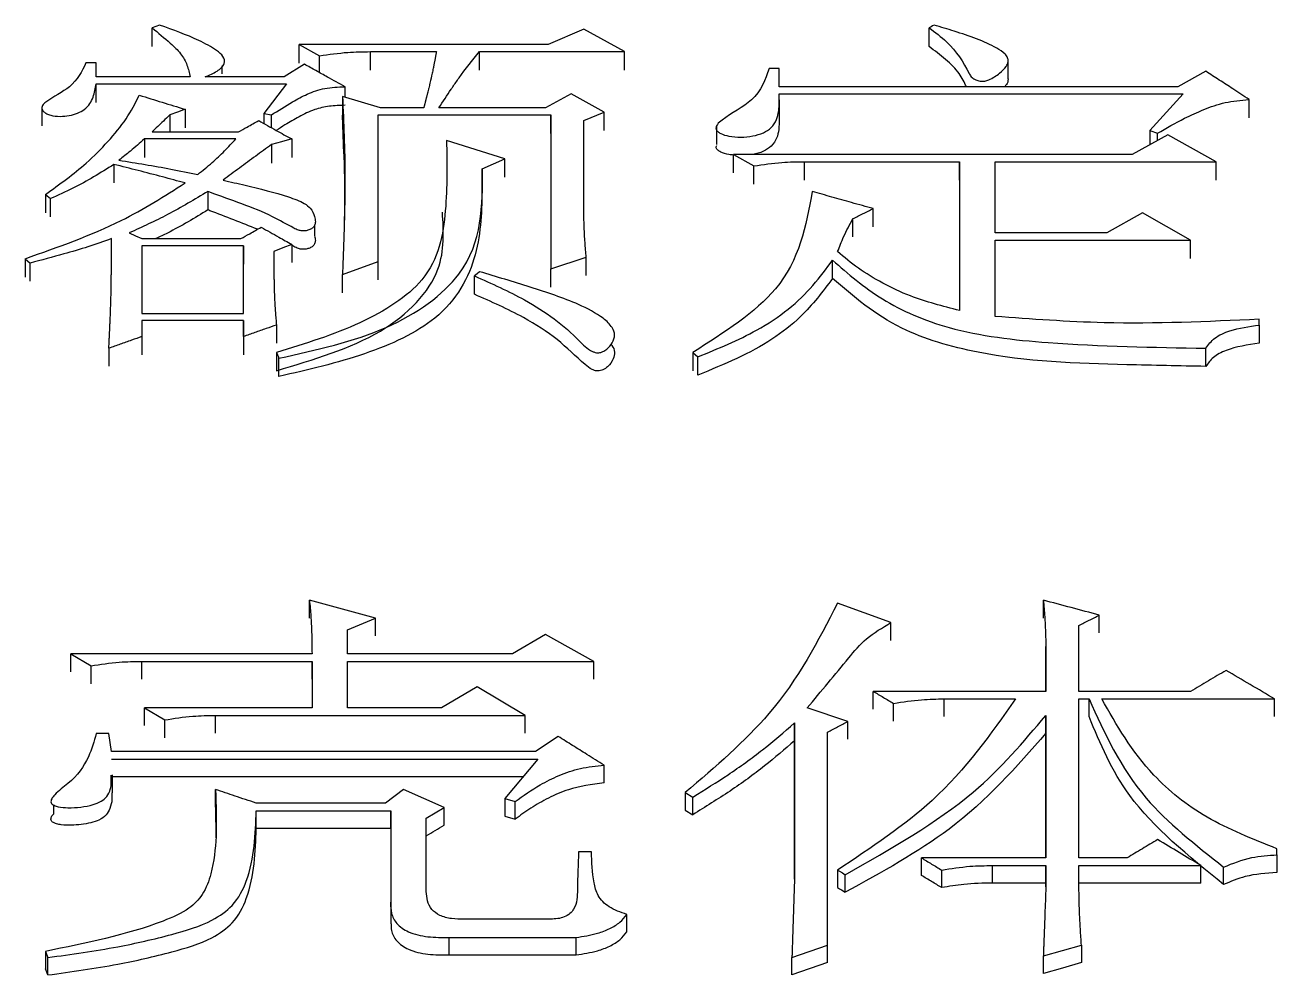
# Model space of a CAD drawing. Header units: millimetres. Extents: x 1953 to 4389, y 564 to 2287.
# Drawn here: x 2467.08 to 2472.41, y 2089.11 to 2093.16 of the extents above; entities that cross this region are included whole.
import ezdxf

# ---------------------------------------------------------------- set-up
doc = ezdxf.new("R2010")
doc.units = ezdxf.units.MM

msp = doc.modelspace()

# ---------------------------------------------------------------- linework, layer by layer
at = {"color": 7, "linetype": 'Continuous', "lineweight": 25}
for p, q in [((2467.6521, 2093.1572), (2467.6197, 2093.1453)), ((2467.6197, 2093.0664), (2467.6197, 2093.1453)), ((2469.4586, 2093.1393), (2469.3072, 2093.0737)), ((2469.6317, 2093.0439), (2469.4586, 2093.1393)), ((2468.2471, 2093.0737), (2468.3336, 2093.026)), ((2469.3072, 2093.0737), (2468.2471, 2093.0737)), ((2468.2471, 2092.9949), (2468.2471, 2093.0737)), ((2468.5499, 2093.0439), (2468.8312, 2093.0439)), ((2468.5499, 2092.9651), (2468.5499, 2093.0439)), ((2469.0151, 2093.0439), (2469.6317, 2093.0439)), ((2469.6317, 2092.9651), (2469.6317, 2093.0439)), ((2467.3817, 2092.9961), (2467.3384, 2092.9961)), ((2467.3817, 2092.9363), (2467.3817, 2092.9961)), ((2467.9181, 2093.0265), (2467.9181, 2093.0284)), ((2467.9181, 2092.9492), (2467.9181, 2092.9841)), ((2468.2687, 2092.9901), (2468.1822, 2092.9363)), ((2468.3336, 2092.9542), (2468.3336, 2093.026)), ((2471.2669, 2092.9283), (2471.2669, 2093.0075)), ((2467.7819, 2092.9363), (2467.3817, 2092.9363)), ((2468.1822, 2092.9363), (2467.8468, 2092.9363)), ((2470.2915, 2092.9721), (2470.2483, 2092.9721)), ((2470.2915, 2092.8943), (2470.2915, 2092.9721)), ((2472.1088, 2092.9602), (2471.9899, 2092.8943)), ((2467.3817, 2092.8277), (2467.3817, 2092.9063)), ((2468.193, 2092.9063), (2468.0956, 2092.7802)), ((2468.4418, 2092.8491), (2468.4418, 2092.8943)), ((2471.9899, 2092.8943), (2470.2915, 2092.8943)), ((2468.431, 2092.8523), (2468.431, 2092.7733)), ((2468.5932, 2092.8043), (2468.431, 2092.8523)), ((2469.4045, 2092.8643), (2469.2963, 2092.8043)), ((2469.5451, 2092.7862), (2469.4045, 2092.8643)), ((2470.2915, 2092.8643), (2472.0115, 2092.8643)), ((2470.2927, 2092.7592), (2470.2927, 2092.8382)), ((2472.0115, 2092.8643), (2471.8709, 2092.7079)), ((2472.2928, 2092.7617), (2472.2928, 2092.8402)), ((2467.1507, 2092.8064), (2467.1507, 2092.7275)), ((2467.6954, 2092.7742), (2467.6954, 2092.702)), ((2467.7603, 2092.7983), (2467.7603, 2092.7198)), ((2468.0956, 2092.7802), (2468.0956, 2092.7381)), ((2468.0956, 2092.7802), (2468.1281, 2092.7742)), ((2468.4363, 2092.6084), (2468.431, 2092.7733)), ((2468.5824, 2092.7742), (2469.318, 2092.7742)), ((2468.5824, 2092.1494), (2468.5824, 2092.7742)), ((2468.7771, 2092.8043), (2468.5932, 2092.8043)), ((2469.2963, 2092.8043), (2468.842, 2092.8043)), ((2469.318, 2092.7742), (2469.318, 2092.1188)), ((2469.318, 2092.6958), (2469.318, 2092.7742)), ((2469.4586, 2092.7501), (2469.5451, 2092.7862)), ((2469.5451, 2092.7078), (2469.5451, 2092.7862)), ((2469.4586, 2092.3811), (2469.4586, 2092.7501)), ((2470.0238, 2092.7268), (2470.0238, 2092.6479)), ((2467.9766, 2092.6718), (2467.5872, 2092.6718)), ((2467.5872, 2092.6718), (2467.5872, 2092.5935)), ((2467.6197, 2092.702), (2467.9875, 2092.702)), ((2468.2146, 2092.6718), (2468.2146, 2092.5935)), ((2469.1233, 2092.5872), (2468.8745, 2092.6658)), ((2471.9466, 2092.6898), (2471.7951, 2092.6053)), ((2471.8709, 2092.7079), (2471.9033, 2092.6959)), ((2471.8709, 2092.7079), (2471.8709, 2092.6476)), ((2471.9033, 2092.6657), (2471.9033, 2092.6959)), ((2472.1521, 2092.5751), (2471.9466, 2092.6898)), ((2468.1281, 2092.6477), (2468.1281, 2092.5694)), ((2467.4574, 2092.5631), (2467.4574, 2092.4849)), ((2469.0259, 2092.5449), (2469.1233, 2092.5872)), ((2469.1233, 2092.509), (2469.1233, 2092.5872)), ((2470.0968, 2092.6054), (2470.1834, 2092.557)), ((2471.7951, 2092.6053), (2470.0968, 2092.6054)), ((2470.0968, 2092.5271), (2470.0968, 2092.6054)), ((2470.1834, 2092.4788), (2470.1834, 2092.557)), ((2470.3997, 2092.5751), (2471.0596, 2092.5751)), ((2470.3997, 2092.4965), (2470.3997, 2092.5751)), ((2471.0596, 2092.5751), (2471.0596, 2091.9409)), ((2471.0596, 2092.4969), (2471.0596, 2092.5751)), ((2471.211, 2092.5751), (2472.1521, 2092.5751)), ((2471.211, 2092.2715), (2471.211, 2092.5751)), ((2472.1521, 2092.4969), (2472.1521, 2092.5751)), ((2469.0259, 2092.5449), (2469.0259, 2092.4667)), ((2467.1653, 2092.4358), (2467.187, 2092.4176)), ((2467.187, 2092.3396), (2467.187, 2092.4176)), ((2470.6918, 2092.2971), (2470.6918, 2092.375)), ((2471.8384, 2092.3568), (2471.687, 2092.2715)), ((2472.0439, 2092.241), (2471.8384, 2092.3568)), ((2468.3129, 2092.2586), (2468.3129, 2092.3065)), ((2470.6052, 2092.2545), (2470.6052, 2092.3324)), ((2467.5764, 2092.2472), (2467.9983, 2092.2472)), ((2471.687, 2092.2715), (2471.211, 2092.2715)), ((2471.211, 2092.241), (2472.0439, 2092.241)), ((2471.211, 2091.9163), (2471.211, 2092.241)), ((2472.0439, 2092.1632), (2472.0439, 2092.241)), ((2467.5764, 2092.2167), (2467.5764, 2091.9286)), ((2468.0091, 2092.2167), (2467.5764, 2092.2167)), ((2468.0091, 2091.9286), (2468.0091, 2092.2167)), ((2468.0091, 2092.2167), (2468.0091, 2092.1389)), ((2468.2146, 2092.2228), (2468.2146, 2092.145)), ((2467.0788, 2092.1617), (2467.1004, 2092.1433)), ((2467.0788, 2092.1617), (2467.0788, 2092.0836)), ((2467.1004, 2092.0656), (2467.1004, 2092.1433)), ((2467.4466, 2092.1559), (2467.4466, 2092.169)), ((2468.0091, 2091.9286), (2468.0091, 2092.1385)), ((2468.431, 2092.0943), (2468.5824, 2092.1494)), ((2468.5824, 2092.0717), (2468.5824, 2092.1494)), ((2469.318, 2092.1188), (2469.4694, 2092.1678)), ((2469.4694, 2092.09), (2469.4694, 2092.1678)), ((2470.5188, 2092.0775), (2470.5188, 2092.1556)), ((2468.431, 2092.0167), (2468.431, 2092.0943)), ((2468.9934, 2092.0102), (2468.9934, 2092.0882)), ((2469.318, 2092.0412), (2469.318, 2092.1188)), ((2467.5764, 2091.9286), (2468.0091, 2091.9286)), ((2468.0091, 2091.8979), (2467.5764, 2091.8979)), ((2467.5764, 2091.8979), (2467.5764, 2091.8301)), ((2468.0091, 2091.8301), (2468.0091, 2091.8979)), ((2468.0091, 2091.8979), (2468.0091, 2091.8204)), ((2468.1497, 2091.8794), (2468.1497, 2091.802)), ((2469.5754, 2091.8727), (2469.5754, 2091.8749)), ((2472.336, 2091.8793), (2472.336, 2091.904)), ((2472.336, 2091.8793), (2472.336, 2091.8016)), ((2467.5764, 2091.8301), (2467.5764, 2091.7528)), ((2468.0091, 2091.8301), (2468.0091, 2091.7527)), ((2467.4358, 2091.7807), (2467.4358, 2091.7034)), ((2469.5754, 2091.797), (2469.5754, 2091.7982)), ((2469.9237, 2091.7622), (2469.9237, 2091.6846)), ((2469.9237, 2091.7622), (2469.9454, 2091.7436)), ((2472.1089, 2091.7034), (2472.1089, 2091.7807)), ((2468.1605, 2091.6602), (2468.1605, 2091.7375)), ((2469.9454, 2091.6664), (2469.9454, 2091.7436)), ((2468.5716, 2090.631), (2468.2904, 2090.7071)), ((2468.2904, 2090.631), (2468.2904, 2090.7071)), ((2470.7675, 2090.6119), (2470.5404, 2090.6944)), ((2471.4166, 2090.631), (2471.4166, 2090.7071)), ((2471.6545, 2090.5676), (2471.6545, 2090.6436)), ((2468.4526, 2090.5802), (2468.5716, 2090.631)), ((2468.5716, 2090.555), (2468.5716, 2090.631)), ((2470.7675, 2090.5359), (2470.7675, 2090.6119)), ((2471.568, 2090.3187), (2471.568, 2090.5992)), ((2468.4526, 2090.4783), (2468.4526, 2090.5802)), ((2469.2964, 2090.5611), (2469.1557, 2090.4783)), ((2469.5019, 2090.4464), (2469.2964, 2090.5611)), ((2467.2735, 2090.4783), (2467.3601, 2090.4273)), ((2468.3012, 2090.4783), (2467.2735, 2090.4783)), ((2469.1557, 2090.4783), (2468.4526, 2090.4783)), ((2471.4274, 2090.5101), (2471.4274, 2090.3187)), ((2471.4274, 2090.4343), (2471.4274, 2090.5101)), ((2467.3601, 2090.3515), (2467.3601, 2090.4273)), ((2467.5764, 2090.4464), (2468.3012, 2090.4464)), ((2467.5764, 2090.3706), (2467.5764, 2090.4464)), ((2468.3012, 2090.4464), (2468.3012, 2090.2483)), ((2468.3012, 2090.3706), (2468.3012, 2090.4464)), ((2468.4526, 2090.4464), (2469.5019, 2090.4464)), ((2468.4526, 2090.2483), (2468.4526, 2090.4464)), ((2469.5019, 2090.3706), (2469.5019, 2090.4464)), ((2471.4274, 2090.3187), (2471.4274, 2090.4342)), ((2469.0043, 2090.3379), (2468.8529, 2090.2483)), ((2469.2098, 2090.2162), (2469.0043, 2090.3379)), ((2471.4274, 2090.3187), (2470.6918, 2090.3187)), ((2472.044, 2090.3187), (2471.568, 2090.3187)), ((2470.7783, 2090.1919), (2470.7783, 2090.2675)), ((2470.9947, 2090.2867), (2471.2975, 2090.2867)), ((2470.9947, 2090.211), (2470.9947, 2090.2867)), ((2471.568, 2090.2867), (2471.6113, 2090.2867)), ((2471.568, 2089.6094), (2471.568, 2090.2867)), ((2471.6113, 2090.211), (2471.6113, 2090.2867)), ((2471.6654, 2090.2867), (2472.4009, 2090.2867)), ((2472.4009, 2090.211), (2472.4009, 2090.2867)), ((2467.5872, 2090.2483), (2467.6738, 2090.197)), ((2468.3012, 2090.2483), (2467.5872, 2090.2483)), ((2467.8901, 2090.1407), (2467.8901, 2090.2162)), ((2467.8901, 2090.2162), (2469.2098, 2090.2162)), ((2468.8529, 2090.2483), (2468.4526, 2090.2483)), ((2469.2098, 2090.1407), (2469.2098, 2090.2162)), ((2470.5836, 2090.1905), (2470.4106, 2090.2482)), ((2471.4274, 2090.1407), (2471.4274, 2090.2163)), ((2471.4274, 2090.2162), (2471.4274, 2089.6094)), ((2467.6738, 2090.1215), (2467.6738, 2090.197)), ((2470.3565, 2090.1841), (2470.3565, 2089.5183)), ((2470.3565, 2090.1086), (2470.3565, 2090.1841)), ((2470.5836, 2090.115), (2470.5836, 2090.1905)), ((2467.4358, 2090.1392), (2467.3817, 2090.1392)), ((2467.4466, 2090.0621), (2467.4358, 2090.1392)), ((2469.3505, 2090.1264), (2469.2531, 2090.0621)), ((2470.3565, 2089.5182), (2470.3565, 2090.1086)), ((2470.4971, 2089.2374), (2470.4971, 2090.1456)), ((2471.4274, 2089.6094), (2471.4274, 2090.1406)), ((2469.2531, 2090.0621), (2467.4466, 2090.0621)), ((2467.4466, 2090.0299), (2469.2639, 2090.0299)), ((2469.2639, 2090.0299), (2469.1233, 2089.8622)), ((2469.5452, 2089.9288), (2469.5452, 2090.0041)), ((2469.2008, 2089.9546), (2467.4466, 2089.9546)), ((2467.4512, 2089.8869), (2467.4512, 2089.9626)), ((2467.8901, 2089.8258), (2467.8901, 2089.9009)), ((2468.6906, 2089.9009), (2468.6149, 2089.8428)), ((2468.8637, 2089.8234), (2468.6906, 2089.9009)), ((2469.8913, 2089.888), (2469.9238, 2089.8686)), ((2469.8913, 2089.888), (2469.8913, 2089.8129)), ((2467.1998, 2089.8725), (2467.1998, 2089.8709)), ((2467.1998, 2089.835), (2467.1998, 2089.7969)), ((2468.6149, 2089.8428), (2468.0632, 2089.8428)), ((2469.1233, 2089.8622), (2469.1666, 2089.8492)), ((2469.1233, 2089.8622), (2469.1233, 2089.787)), ((2469.1666, 2089.7741), (2469.1666, 2089.8492)), ((2469.9238, 2089.7935), (2469.9238, 2089.8686)), ((2467.8901, 2089.8258), (2467.8916, 2089.6944)), ((2468.0632, 2089.7354), (2468.0632, 2089.8104)), ((2468.0632, 2089.8104), (2468.6365, 2089.8104)), ((2468.6365, 2089.8104), (2468.6365, 2089.4205)), ((2468.6365, 2089.7354), (2468.6365, 2089.8104)), ((2468.788, 2089.7781), (2468.8637, 2089.8234)), ((2468.8637, 2089.7483), (2468.8637, 2089.8234)), ((2469.1233, 2089.787), (2469.1666, 2089.7741)), ((2469.8913, 2089.8129), (2469.9238, 2089.7935)), ((2468.0632, 2089.7354), (2468.6365, 2089.7354)), ((2468.0638, 2089.7055), (2468.0638, 2089.781)), ((2468.6365, 2089.7354), (2468.6365, 2089.346)), ((2468.788, 2089.4662), (2468.788, 2089.7781)), ((2469.4911, 2089.6354), (2469.437, 2089.6354)), ((2472.4118, 2089.6224), (2472.4118, 2089.6483)), ((2472.4118, 2089.6224), (2472.4118, 2089.5476)), ((2471.4274, 2089.6094), (2470.8973, 2089.6094)), ((2470.8973, 2089.5346), (2470.8973, 2089.6094)), ((2471.2002, 2089.5769), (2471.4274, 2089.5769)), ((2471.2002, 2089.5021), (2471.2002, 2089.5769)), ((2471.4274, 2089.5769), (2471.4274, 2089.4857)), ((2471.4274, 2089.5021), (2471.4274, 2089.5769)), ((2471.7735, 2089.6094), (2471.568, 2089.6094)), ((2471.568, 2089.5769), (2472.0872, 2089.5769)), ((2471.568, 2089.5053), (2471.568, 2089.5769)), ((2472.0872, 2089.5021), (2472.0872, 2089.5769)), ((2472.1846, 2089.4956), (2472.1846, 2089.5703)), ((2470.5403, 2089.5574), (2470.5403, 2089.4827)), ((2470.5727, 2089.4632), (2470.5727, 2089.5379)), ((2470.9839, 2089.4826), (2470.9839, 2089.5573)), ((2471.4274, 2089.5021), (2471.2002, 2089.5021)), ((2471.4274, 2089.4857), (2471.4274, 2089.5021)), ((2472.0872, 2089.5021), (2471.568, 2089.5021)), ((2468.6365, 2089.4006), (2468.6365, 2089.4205)), ((2468.6365, 2089.4036), (2468.6365, 2089.3289)), ((2469.6425, 2089.2938), (2469.6425, 2089.3683)), ((2469.318, 2089.3487), (2468.9502, 2089.3487)), ((2468.8853, 2089.2702), (2469.4262, 2089.2702)), ((2468.8853, 2089.1958), (2468.8853, 2089.2702)), ((2469.4262, 2089.1958), (2469.4262, 2089.2702)), ((2467.1654, 2089.2112), (2467.1762, 2089.185)), ((2468.8853, 2089.1958), (2469.4262, 2089.1958)), ((2470.3457, 2089.1849), (2470.4971, 2089.2374)), ((2470.4971, 2089.1631), (2470.4971, 2089.2374)), ((2471.5788, 2089.2374), (2471.5788, 2089.1631)), ((2467.1762, 2089.1107), (2467.1762, 2089.185)), ((2470.3457, 2089.1107), (2470.3457, 2089.1849)), ((2470.4971, 2089.1631), (2470.3457, 2089.1107)), ((2471.4166, 2089.1172), (2471.4166, 2089.1915)), ((2467.1762, 2089.1107), (2467.1654, 2089.1369))]:
    msp.add_line(p, q, dxfattribs=at)
at = {"color": 7, "linetype": 'Continuous', "lineweight": 25, "flags": 128}
for points in [[(2470.9514, 2093.1571), (2470.9449, 2093.1536), (2470.9384, 2093.15), (2470.9298, 2093.1453)], [(2470.9298, 2093.0659), (2470.9298, 2093.0937), (2470.9298, 2093.1195), (2470.9298, 2093.1453)], [(2469.0151, 2092.9651), (2469.0151, 2092.9922), (2469.0151, 2093.0181), (2469.0151, 2093.0439)], [(2467.3817, 2092.9063), (2467.7873, 2092.9063), (2468.193, 2092.9063)], [(2467.7603, 2092.7983), (2467.7278, 2092.7862), (2467.6954, 2092.7742)], [(2468.2146, 2092.6718), (2468.1713, 2092.6597), (2468.1281, 2092.6477)], [(2467.8577, 2092.448), (2467.8577, 2092.4251), (2467.8577, 2092.4021), (2467.8577, 2092.3695)], [(2467.1653, 2092.4358), (2467.1653, 2092.4072), (2467.1653, 2092.3823), (2467.1653, 2092.3578)], [(2467.5223, 2092.2716), (2467.5494, 2092.2594), (2467.5764, 2092.2472)], [(2468.2146, 2092.2228), (2468.1768, 2092.2075), (2468.1389, 2092.1922)], [(2469.0151, 2092.1065), (2469.0042, 2092.0974), (2468.9934, 2092.0882)], [(2468.1497, 2091.7622), (2468.1497, 2091.7307), (2468.1497, 2091.7076), (2468.1497, 2091.6849)], [(2467.2735, 2090.4025), (2467.2735, 2090.4214), (2467.2735, 2090.4404), (2467.2735, 2090.4783)], [(2470.6918, 2090.243), (2470.6918, 2090.2619), (2470.6918, 2090.2808), (2470.6918, 2090.3187)], [(2467.5872, 2090.1727), (2467.5872, 2090.1916), (2467.5872, 2090.2105), (2467.5872, 2090.2483)], [(2470.5403, 2089.5574), (2470.5485, 2089.5524), (2470.5606, 2089.5452), (2470.5727, 2089.5379)], [(2470.5403, 2089.4827), (2470.5485, 2089.4777), (2470.5567, 2089.4728), (2470.5727, 2089.4632)], [(2467.1654, 2089.2112), (2467.1654, 2089.1806), (2467.1654, 2089.1588), (2467.1654, 2089.1369)], [(2471.4166, 2089.1915), (2471.4977, 2089.2144), (2471.5788, 2089.2374)], [(2471.5788, 2089.1631), (2471.4977, 2089.1402), (2471.4166, 2089.1172)]]:
    msp.add_lwpolyline(points, dxfattribs=at)
at = {"color": 7, "linetype": 'Continuous', "lineweight": 25}
for points, knots in [([(2467.6197, 2093.1453), (2467.6462, 2093.1237), (2467.6896, 2093.0883), (2467.7442, 2093.0363), (2467.7711, 2092.987), (2467.7783, 2092.9531), (2467.7819, 2092.9363)], [0, 0, 0, 0, 0.34464, 0.565757, 0.783533, 1, 1, 1, 1]), ([(2467.8468, 2092.9363), (2467.8642, 2092.9438), (2467.8982, 2092.9586), (2467.9327, 2092.9899), (2467.9256, 2093.0244), (2467.8852, 2093.0579), (2467.7964, 2093.1053), (2467.7094, 2093.1366), (2467.6521, 2093.1572)], [0, 0, 0, 0, 0.121652, 0.238643, 0.329835, 0.425879, 0.621221, 1, 1, 1, 1]), ([(2470.9298, 2093.1453), (2470.9557, 2093.1261), (2471.0328, 2093.0689), (2471.0795, 2092.9938), (2471.1077, 2092.9363), (2471.1232, 2092.9254), (2471.1394, 2092.9192), (2471.1539, 2092.9171), (2471.1693, 2092.9185), (2471.1978, 2092.9286), (2471.2291, 2092.9498), (2471.2584, 2092.9761), (2471.2681, 2092.9997), (2471.266, 2093.0183), (2471.2503, 2093.0389), (2471.181, 2093.0833), (2471.073, 2093.1204), (2470.98, 2093.1485), (2470.9514, 2093.1571)], [0, 0, 0, 0, 0.115812, 0.344661, 0.368828, 0.393191, 0.409898, 0.422378, 0.434924, 0.453159, 0.514674, 0.56658, 0.599651, 0.625811, 0.651928, 0.703899, 0.908913, 1, 1, 1, 1]), ([(2468.3336, 2093.026), (2468.3734, 2093.0319), (2468.4445, 2093.0425), (2468.5177, 2093.0435), (2468.5499, 2093.0439)], [0, 0, 0, 0, 0.558835, 1, 1, 1, 1]), ([(2468.8312, 2093.0439), (2468.8309, 2093.0421), (2468.8302, 2093.0386), (2468.8294, 2093.0342), (2468.8286, 2093.0299), (2468.8279, 2093.0264), (2468.8273, 2093.0228), (2468.8266, 2093.0193), (2468.8259, 2093.0158), (2468.8251, 2093.0114), (2468.8244, 2093.0079), (2468.8236, 2093.0036), (2468.8228, 2092.9992), (2468.8217, 2092.9939), (2468.8207, 2092.9886), (2468.8197, 2092.9834), (2468.8186, 2092.9781), (2468.8165, 2092.9676), (2468.8117, 2092.9448), (2468.8066, 2092.922), (2468.8024, 2092.9045), (2468.8007, 2092.8975), (2468.799, 2092.8904), (2468.7969, 2092.8817), (2468.7951, 2092.8747), (2468.7934, 2092.8677), (2468.792, 2092.8624), (2468.7909, 2092.858), (2468.7898, 2092.8536), (2468.7889, 2092.8501), (2468.788, 2092.8466), (2468.7871, 2092.8431), (2468.7862, 2092.8396), (2468.7851, 2092.8352), (2468.7842, 2092.8317), (2468.7831, 2092.8273), (2468.7822, 2092.8238), (2468.7813, 2092.8203), (2468.7804, 2092.8168), (2468.7795, 2092.8133), (2468.7783, 2092.8088), (2468.7776, 2092.8061), (2468.7771, 2092.8043)], [0, 0, 0, 0, 0.021952, 0.043903, 0.054879, 0.07683, 0.087806, 0.098782, 0.120733, 0.131709, 0.15366, 0.164636, 0.186587, 0.208539, 0.23049, 0.252442, 0.274393, 0.296345, 0.384151, 0.559767, 0.581718, 0.603669, 0.647572, 0.669524, 0.713427, 0.735378, 0.75733, 0.779281, 0.790257, 0.812208, 0.823184, 0.83416, 0.856111, 0.867087, 0.889038, 0.900014, 0.921965, 0.932941, 0.943917, 0.965868, 0.976844, 1, 1, 1, 1]), ([(2468.842, 2092.8043), (2468.8593, 2092.8307), (2468.8786, 2092.8605), (2468.9074, 2092.9032), (2468.9444, 2092.9577), (2468.9849, 2093.0071), (2469.0151, 2093.0439)], [0, 0, 0, 0, 0.325176, 0.365823, 0.528414, 1, 1, 1, 1]), ([(2471.0889, 2092.8943), (2471.08, 2092.9134), (2471.0608, 2092.9549), (2471.0011, 2093.0112), (2470.9537, 2093.0475), (2470.9298, 2093.0659)], [0, 0, 0, 0, 0.29834, 0.645894, 1, 1, 1, 1]), ([(2467.3384, 2092.9961), (2467.3207, 2092.9598), (2467.2885, 2092.894), (2467.1921, 2092.849), (2467.1506, 2092.8155), (2467.1498, 2092.7996), (2467.1581, 2092.7875), (2467.1707, 2092.7785), (2467.1939, 2092.7705), (2467.2276, 2092.7669), (2467.2676, 2092.7705), (2467.3034, 2092.781), (2467.3467, 2092.8047), (2467.372, 2092.8501), (2467.3785, 2092.8876), (2467.3817, 2092.9063)], [0, 0, 0, 0, 0.230957, 0.41792, 0.453924, 0.487897, 0.511171, 0.535166, 0.56028, 0.61217, 0.662892, 0.713404, 0.762519, 0.88154, 1, 1, 1, 1]), ([(2468.4418, 2092.8943), (2468.4168, 2092.9081), (2468.3755, 2092.931), (2468.3178, 2092.963), (2468.2851, 2092.9811), (2468.2687, 2092.9901)], [0, 0, 0, 0, 0.432628, 0.716314, 1, 1, 1, 1]), ([(2470.2483, 2092.9721), (2470.2318, 2092.9243), (2470.2021, 2092.8378), (2470.0775, 2092.7774), (2470.0261, 2092.7349), (2470.0191, 2092.7159), (2470.0287, 2092.7025), (2470.047, 2092.6918), (2470.0801, 2092.6818), (2470.1279, 2092.678), (2470.1787, 2092.6833), (2470.2255, 2092.6963), (2470.2756, 2092.7307), (2470.293, 2092.7915), (2470.292, 2092.84), (2470.2915, 2092.8643)], [0, 0, 0, 0, 0.230315, 0.416653, 0.453363, 0.487574, 0.504133, 0.522235, 0.561764, 0.612067, 0.663426, 0.714082, 0.762172, 0.881162, 1, 1, 1, 1]), ([(2471.2661, 2092.9278), (2471.2661, 2092.9231), (2471.266, 2092.9112), (2471.2572, 2092.9006), (2471.252, 2092.8943)], [0, 0, 0, 0, 0.4024665, 1, 1, 1, 1]), ([(2472.2928, 2092.8403), (2472.2697, 2092.8553), (2472.2275, 2092.8828), (2472.1662, 2092.9228), (2472.128, 2092.9477), (2472.1088, 2092.9602)], [0, 0, 0, 0, 0.375947, 0.687973, 1, 1, 1, 1]), ([(2468.1281, 2092.7742), (2468.158, 2092.7928), (2468.2073, 2092.8236), (2468.2793, 2092.8646), (2468.3551, 2092.891), (2468.4126, 2092.8932), (2468.4418, 2092.8943)], [0, 0, 0, 0, 0.3343851, 0.5522025, 0.7732716, 1, 1, 1, 1]), ([(2467.1653, 2092.4358), (2467.2259, 2092.4789), (2467.3251, 2092.5494), (2467.4331, 2092.6602), (2467.5134, 2092.7563), (2467.5482, 2092.8244), (2467.5656, 2092.8583)], [0, 0, 0, 0, 0.34436, 0.564684, 0.783385, 1, 1, 1, 1]), ([(2467.5656, 2092.8583), (2467.598, 2092.8483), (2467.6629, 2092.8283), (2467.7278, 2092.8083), (2467.7603, 2092.7983)], [0, 0, 0, 0, 0.5, 1, 1, 1, 1]), ([(2468.431, 2092.8523), (2468.4335, 2092.7961), (2468.4387, 2092.6835), (2468.4416, 2092.5562), (2468.4414, 2092.4835), (2468.4413, 2092.4657), (2468.4413, 2092.4604), (2468.4413, 2092.4551), (2468.4412, 2092.4497), (2468.4412, 2092.4444), (2468.4411, 2092.4373), (2468.441, 2092.4302), (2468.4409, 2092.4231), (2468.4408, 2092.4178), (2468.4408, 2092.4124), (2468.4407, 2092.4071), (2468.4406, 2092.4018), (2468.4405, 2092.3964), (2468.4404, 2092.3893), (2468.4402, 2092.3822), (2468.4401, 2092.3751), (2468.44, 2092.3697), (2468.4399, 2092.3644), (2468.4398, 2092.3591), (2468.4396, 2092.3537), (2468.4395, 2092.3484), (2468.4394, 2092.3431), (2468.4393, 2092.3377), (2468.4391, 2092.3306), (2468.4389, 2092.3235), (2468.4387, 2092.3163), (2468.4386, 2092.311), (2468.4384, 2092.3056), (2468.4383, 2092.3003), (2468.4381, 2092.295), (2468.4379, 2092.2896), (2468.4377, 2092.2825), (2468.4375, 2092.2753), (2468.4373, 2092.2682), (2468.4371, 2092.2629), (2468.4369, 2092.2575), (2468.4368, 2092.2521), (2468.4366, 2092.2468), (2468.4364, 2092.2414), (2468.4362, 2092.2361), (2468.436, 2092.2307), (2468.4358, 2092.2236), (2468.4355, 2092.2164), (2468.4353, 2092.2093), (2468.4351, 2092.2039), (2468.4349, 2092.1986), (2468.4347, 2092.1932), (2468.4345, 2092.1879), (2468.4343, 2092.1825), (2468.4341, 2092.1753), (2468.4338, 2092.1682), (2468.4335, 2092.161), (2468.4333, 2092.1557), (2468.4331, 2092.1503), (2468.4329, 2092.1449), (2468.4327, 2092.1396), (2468.4325, 2092.1342), (2468.4323, 2092.1288), (2468.432, 2092.1217), (2468.4317, 2092.1145), (2468.4315, 2092.1073), (2468.4312, 2092.1012), (2468.4311, 2092.0969), (2468.431, 2092.0943)], [0, 0, 0, 0, 0.22469, 0.449389, 0.505561, 0.512583, 0.519604, 0.526626, 0.533647, 0.540669, 0.547691, 0.561734, 0.568755, 0.575777, 0.582798, 0.58982, 0.596841, 0.603863, 0.610884, 0.624927, 0.631949, 0.638971, 0.645992, 0.653014, 0.660035, 0.667057, 0.674078, 0.6811, 0.688121, 0.702164, 0.709186, 0.716207, 0.723229, 0.730251, 0.737272, 0.744294, 0.751315, 0.765358, 0.77238, 0.779401, 0.786423, 0.793444, 0.800466, 0.807487, 0.814509, 0.821531, 0.828552, 0.842595, 0.849617, 0.856638, 0.86366, 0.870681, 0.877703, 0.884724, 0.891746, 0.905789, 0.912811, 0.919832, 0.926854, 0.933875, 0.940897, 0.947918, 0.95494, 0.961961, 0.976004, 0.983026, 0.990048, 1, 1, 1, 1]), ([(2471.9033, 2092.6959), (2471.9409, 2092.7179), (2472.003, 2092.7543), (2472.0996, 2092.7977), (2472.1892, 2092.8306), (2472.2581, 2092.837), (2472.2927, 2092.8402)], [0, 0, 0, 0, 0.334836, 0.553745, 0.775373, 1, 1, 1, 1]), ([(2467.6954, 2092.7742), (2467.6863, 2092.7655), (2467.6691, 2092.7491), (2467.6438, 2092.7251), (2467.6277, 2092.7097), (2467.6197, 2092.702)], [0, 0, 0, 0, 0.361282, 0.680641, 1, 1, 1, 1]), ([(2468.1281, 2092.72), (2468.1281, 2092.7209), (2468.1281, 2092.7303), (2468.1281, 2092.7484), (2468.1281, 2092.7656), (2468.1281, 2092.7742)], [0, 0, 0, 0, 0.046124, 0.523062, 1, 1, 1, 1]), ([(2468.4418, 2092.8152), (2468.4194, 2092.8145), (2468.375, 2092.8129), (2468.3056, 2092.7976), (2468.2459, 2092.7665), (2468.1927, 2092.736), (2468.1613, 2092.7161), (2468.149, 2092.7084)], [0, 0, 0, 0, 0.190302, 0.378151, 0.615576, 0.850553, 1, 1, 1, 1]), ([(2467.9875, 2092.702), (2467.9999, 2092.7089), (2468.0206, 2092.7204), (2468.0494, 2092.7365), (2468.0658, 2092.7456), (2468.074, 2092.7501)], [0, 0, 0, 0, 0.432649, 0.716324, 1, 1, 1, 1]), ([(2468.074, 2092.7501), (2468.0865, 2092.7432), (2468.1114, 2092.7293), (2468.1583, 2092.7032), (2468.1927, 2092.684), (2468.2146, 2092.6718)], [0, 0, 0, 0, 0.266242, 0.532485, 1, 1, 1, 1]), ([(2470.2907, 2092.7588), (2470.2908, 2092.7433), (2470.2912, 2092.7036), (2470.2756, 2092.6514), (2470.2254, 2092.618), (2470.1936, 2092.6072), (2470.1752, 2092.6055), (2470.1736, 2092.6054)], [0, 0, 0, 0, 0.25392, 0.65271, 0.81396, 0.983894, 1, 1, 1, 1]), ([(2467.5872, 2092.6718), (2467.5774, 2092.6632), (2467.5578, 2092.646), (2467.5221, 2092.6156), (2467.4953, 2092.5942), (2467.479, 2092.5812)], [0, 0, 0, 0, 0.280921, 0.561854, 1, 1, 1, 1]), ([(2467.8144, 2092.5207), (2467.8352, 2092.5375), (2467.8754, 2092.57), (2467.9294, 2092.6206), (2467.9609, 2092.6547), (2467.9766, 2092.6718)], [0, 0, 0, 0, 0.349925, 0.674457, 1, 1, 1, 1]), ([(2468.8745, 2092.6658), (2468.876, 2092.5669), (2468.8792, 2092.3695), (2468.8273, 2092.0756), (2468.512, 2091.8739), (2468.2721, 2091.7999), (2468.1497, 2091.7622)], [0, 0, 0, 0, 0.273656, 0.546764, 0.768873, 1, 1, 1, 1]), ([(2468.1281, 2092.6477), (2468.1058, 2092.6313), (2468.0604, 2092.598), (2467.9919, 2092.5476), (2467.9457, 2092.5135), (2467.9225, 2092.4965)], [0, 0, 0, 0, 0.32488, 0.66244, 1, 1, 1, 1]), ([(2468.437, 2092.6106), (2468.4383, 2092.5592), (2468.4401, 2092.4843), (2468.4394, 2092.3726), (2468.4385, 2092.3163), (2468.4375, 2092.2769), (2468.4373, 2092.2679), (2468.4371, 2092.2639)], [0, 0, 0, 0, 0.473463, 0.690195, 0.834332, 0.924078, 1, 1, 1, 1]), ([(2470.0968, 2092.6034), (2470.0903, 2092.6038), (2470.0705, 2092.605), (2470.0469, 2092.6131), (2470.029, 2092.6236), (2470.0206, 2092.6338), (2470.0237, 2092.6407), (2470.0253, 2092.6442)], [0, 0, 0, 0, 0.176499, 0.533205, 0.696493, 0.845795, 1, 1, 1, 1]), ([(2467.4574, 2092.5631), (2467.4288, 2092.5454), (2467.3723, 2092.5105), (2467.2839, 2092.4604), (2467.2193, 2092.4319), (2467.187, 2092.4176)], [0, 0, 0, 0, 0.3384511, 0.6681197, 1, 1, 1, 1]), ([(2467.7603, 2092.4844), (2467.7282, 2092.4931), (2467.662, 2092.5112), (2467.5611, 2092.5375), (2467.492, 2092.5546), (2467.4574, 2092.5631)], [0, 0, 0, 0, 0.320379, 0.660141, 1, 1, 1, 1]), ([(2467.479, 2092.5812), (2467.5531, 2092.5693), (2467.6658, 2092.551), (2467.7764, 2092.5285), (2467.8144, 2092.5207)], [0, 0, 0, 0, 0.65698, 1, 1, 1, 1]), ([(2470.1834, 2092.557), (2470.2231, 2092.563), (2470.2943, 2092.5738), (2470.3674, 2092.5747), (2470.3997, 2092.5751)], [0, 0, 0, 0, 0.558835, 1, 1, 1, 1]), ([(2468.1605, 2091.7375), (2468.3199, 2091.773), (2468.6303, 2091.8423), (2469.0303, 2092.1304), (2469.0275, 2092.3888), (2469.0259, 2092.5449)], [0, 0, 0, 0, 0.294377, 0.573566, 1, 1, 1, 1]), ([(2467.0788, 2092.1617), (2467.2205, 2092.2118), (2467.4717, 2092.3005), (2467.6727, 2092.4285), (2467.7603, 2092.4844)], [0, 0, 0, 0, 0.56421, 1, 1, 1, 1]), ([(2467.8577, 2092.448), (2467.8014, 2092.4144), (2467.7205, 2092.366), (2467.6052, 2092.3095), (2467.55, 2092.2842), (2467.5223, 2092.2716)], [0, 0, 0, 0, 0.53234, 0.766047, 1, 1, 1, 1]), ([(2467.9225, 2092.4964), (2467.9539, 2092.4893), (2468.048, 2092.4677), (2468.1661, 2092.4381), (2468.261, 2092.4043), (2468.2997, 2092.3742), (2468.3109, 2092.3459), (2468.3167, 2092.3212), (2468.3139, 2092.3046), (2468.3054, 2092.2931), (2468.2923, 2092.2852), (2468.2762, 2092.2805), (2468.2592, 2092.2797), (2468.2404, 2092.2833), (2468.1988, 2092.3048), (2468.0871, 2092.3698), (2467.9531, 2092.4122), (2467.8605, 2092.447), (2467.8577, 2092.448)], [0, 0, 0, 0, 0.09118, 0.273688, 0.348082, 0.385671, 0.439079, 0.473308, 0.494951, 0.511315, 0.527714, 0.54364, 0.558961, 0.57304, 0.596062, 0.704689, 0.991099, 1, 1, 1, 1]), ([(2469.0259, 2092.4663), (2469.0242, 2092.3707), (2469.0208, 2092.1793), (2468.8763, 2091.9053), (2468.528, 2091.7451), (2468.2843, 2091.6886), (2468.1605, 2091.6599)], [0, 0, 0, 0, 0.271412, 0.543735, 0.768302, 1, 1, 1, 1]), ([(2470.4321, 2092.4479), (2470.4051, 2092.3021), (2470.356, 2092.0378), (2470.0575, 2091.8475), (2469.9237, 2091.7622)], [0, 0, 0, 0, 0.551895, 1, 1, 1, 1]), ([(2470.6918, 2092.375), (2470.6611, 2092.3836), (2470.6025, 2092.4001), (2470.516, 2092.4244), (2470.4601, 2092.4401), (2470.4321, 2092.4479)], [0, 0, 0, 0, 0.354383, 0.677192, 1, 1, 1, 1]), ([(2467.8577, 2092.3695), (2467.8018, 2092.3356), (2467.7311, 2092.2926), (2467.6529, 2092.2551), (2467.6365, 2092.2472)], [0, 0, 0, 0, 0.790335, 1, 1, 1, 1]), ([(2468.0691, 2092.2871), (2468.0019, 2092.3139), (2467.9318, 2092.3418), (2467.8605, 2092.3685), (2467.8577, 2092.3695)], [0, 0, 0, 0, 0.960262, 1, 1, 1, 1]), ([(2468.1497, 2091.6846), (2468.3081, 2091.7318), (2468.6154, 2091.8232), (2468.8733, 2092.0949), (2468.8617, 2092.2782), (2468.8566, 2092.36)], [0, 0, 0, 0, 0.37073, 0.719298, 1, 1, 1, 1]), ([(2469.4694, 2092.1678), (2469.4676, 2092.1889), (2469.4638, 2092.2313), (2469.4599, 2092.3025), (2469.4591, 2092.3524), (2469.4586, 2092.3811)], [0, 0, 0, 0, 0.29749, 0.594994, 1, 1, 1, 1]), ([(2470.6052, 2092.3324), (2470.6197, 2092.3395), (2470.6485, 2092.3537), (2470.6774, 2092.3679), (2470.6918, 2092.375)], [0, 0, 0, 0, 0.499998, 1, 1, 1, 1]), ([(2467.9983, 2092.2472), (2468.0108, 2092.2542), (2468.0314, 2092.2659), (2468.0603, 2092.2821), (2468.0766, 2092.2913), (2468.0848, 2092.2959)], [0, 0, 0, 0, 0.432649, 0.716324, 1, 1, 1, 1]), ([(2468.0848, 2092.2959), (2468.0973, 2092.2889), (2468.1223, 2092.2748), (2468.1655, 2092.2505), (2468.1963, 2092.2331), (2468.2146, 2092.2228)], [0, 0, 0, 0, 0.288429, 0.576858, 1, 1, 1, 1]), ([(2470.5403, 2092.1922), (2470.5484, 2092.2132), (2470.5615, 2092.2474), (2470.585, 2092.2939), (2470.5985, 2092.3196), (2470.6052, 2092.3324)], [0, 0, 0, 0, 0.443144, 0.721519, 1, 1, 1, 1]), ([(2467.4466, 2092.2472), (2467.4136, 2092.2354), (2467.3477, 2092.2118), (2467.2315, 2092.1778), (2467.1485, 2092.156), (2467.1004, 2092.1433)], [0, 0, 0, 0, 0.296607, 0.593255, 1, 1, 1, 1]), ([(2467.4358, 2091.7807), (2467.4361, 2091.7875), (2467.4368, 2091.8012), (2467.4376, 2091.8182), (2467.4383, 2091.8318), (2467.4388, 2091.842), (2467.4392, 2091.8505), (2467.4396, 2091.859), (2467.4402, 2091.8709), (2467.4409, 2091.8879), (2467.4417, 2091.9049), (2467.4423, 2091.9219), (2467.4429, 2091.9355), (2467.4435, 2091.9525), (2467.4439, 2091.966), (2467.4444, 2091.983), (2467.4448, 2091.9965), (2467.4451, 2092.0101), (2467.4454, 2092.0237), (2467.4457, 2092.0372), (2467.4459, 2092.0541), (2467.4461, 2092.066), (2467.4462, 2092.0778), (2467.4463, 2092.0846), (2467.4464, 2092.093), (2467.4464, 2092.0998), (2467.4465, 2092.1066), (2467.4465, 2092.1133), (2467.4466, 2092.1201), (2467.4466, 2092.1285), (2467.4466, 2092.1353), (2467.4467, 2092.1437), (2467.4467, 2092.1505), (2467.4467, 2092.1589), (2467.4467, 2092.1657), (2467.4467, 2092.1724), (2467.4467, 2092.1792), (2467.4467, 2092.1859), (2467.4467, 2092.1944), (2467.4467, 2092.2011), (2467.4467, 2092.2096), (2467.4467, 2092.2155), (2467.4466, 2092.2205), (2467.4466, 2092.2239), (2467.4466, 2092.2272), (2467.4466, 2092.2315), (2467.4466, 2092.2348), (2467.4466, 2092.2389), (2467.4466, 2092.2427), (2467.4466, 2092.2457), (2467.4466, 2092.2472)], [0, 0, 0, 0, 0.043584, 0.087168, 0.10896, 0.130753, 0.152545, 0.163441, 0.185233, 0.228817, 0.272401, 0.294193, 0.337777, 0.35957, 0.403154, 0.424946, 0.46853, 0.490322, 0.512114, 0.555698, 0.577491, 0.621075, 0.631971, 0.653763, 0.664659, 0.686451, 0.697347, 0.708243, 0.730035, 0.740931, 0.762723, 0.773619, 0.795412, 0.806308, 0.8281, 0.838996, 0.849892, 0.871684, 0.88258, 0.904372, 0.915268, 0.93706, 0.942508, 0.947956, 0.958852, 0.9643, 0.975196, 0.980644, 0.990322, 1, 1, 1, 1]), ([(2468.3123, 2092.2582), (2468.3138, 2092.2521), (2468.3166, 2092.2412), (2468.3139, 2092.2263), (2468.3054, 2092.2149), (2468.2924, 2092.2069), (2468.2762, 2092.2023), (2468.2593, 2092.2014), (2468.2405, 2092.205), (2468.2268, 2092.2121), (2468.2175, 2092.217), (2468.2146, 2092.2186)], [0, 0, 0, 0, 0.167841, 0.302239, 0.404481, 0.506937, 0.606485, 0.702394, 0.790586, 0.934492, 1, 1, 1, 1]), ([(2468.1389, 2092.1922), (2468.1388, 2092.1576), (2468.1388, 2092.1209), (2468.1392, 2092.0819), (2468.1393, 2092.0754), (2468.1394, 2092.0689), (2468.1395, 2092.0624), (2468.1396, 2092.057), (2468.1397, 2092.0515), (2468.1398, 2092.0472), (2468.1399, 2092.0418), (2468.1401, 2092.0364), (2468.1403, 2092.0277), (2468.1406, 2092.019), (2468.1409, 2092.0103), (2468.1412, 2092.0038), (2468.1414, 2091.9973), (2468.1418, 2091.9886), (2468.1422, 2091.981), (2468.1426, 2091.9734), (2468.1428, 2091.9691), (2468.1431, 2091.9636), (2468.1435, 2091.9582), (2468.144, 2091.9495), (2468.1446, 2091.9408), (2468.1455, 2091.93), (2468.1461, 2091.9213), (2468.147, 2091.9104), (2468.1478, 2091.9017), (2468.1487, 2091.8907), (2468.1493, 2091.8839), (2468.1497, 2091.8794)], [0, 0, 0, 0, 0.332695, 0.353489, 0.374282, 0.395075, 0.415869, 0.436662, 0.447059, 0.467852, 0.478249, 0.499042, 0.519836, 0.561422, 0.582216, 0.603009, 0.623803, 0.644596, 0.686183, 0.69658, 0.717373, 0.72777, 0.748563, 0.769356, 0.810943, 0.831737, 0.873323, 0.894117, 0.935704, 0.956497, 1, 1, 1, 1]), ([(2471.0596, 2091.9409), (2470.988, 2091.9595), (2470.8709, 2091.9899), (2470.731, 2092.0564), (2470.6259, 2092.1196), (2470.5687, 2092.1681), (2470.5403, 2092.1922)], [0, 0, 0, 0, 0.34637, 0.567178, 0.784978, 1, 1, 1, 1]), ([(2469.9454, 2091.7436), (2470.0317, 2091.7793), (2470.1729, 2091.8375), (2470.3344, 2091.944), (2470.4386, 2092.0468), (2470.4921, 2092.1194), (2470.5187, 2092.1555)], [0, 0, 0, 0, 0.347372, 0.56793, 0.785018, 1, 1, 1, 1]), ([(2470.5188, 2092.1555), (2470.5848, 2092.0977), (2470.7176, 2091.9815), (2471.0329, 2091.8447), (2471.5168, 2091.7902), (2471.885, 2091.7843), (2472.1089, 2091.7807)], [0, 0, 0, 0, 0.1896226, 0.3813011, 0.6238123, 1, 1, 1, 1]), ([(2468.9934, 2092.0882), (2469.0667, 2092.0557), (2469.2392, 2091.9794), (2469.3946, 2091.8636), (2469.4737, 2091.7754), (2469.5064, 2091.7624), (2469.5178, 2091.7607), (2469.5293, 2091.7618), (2469.5435, 2091.7668), (2469.5636, 2091.7804), (2469.5829, 2091.8044), (2469.5938, 2091.8366), (2469.5801, 2091.8739), (2469.5306, 2091.9206), (2469.4134, 2091.9817), (2469.2307, 2092.0419), (2469.0871, 2092.0849), (2469.0151, 2092.1065)], [0, 0, 0, 0, 0.163724, 0.385241, 0.440262, 0.448909, 0.455116, 0.461357, 0.469621, 0.484499, 0.514444, 0.547094, 0.577932, 0.622921, 0.7083, 0.85364, 1, 1, 1, 1]), ([(2470.5187, 2092.0774), (2470.4766, 2092.0216), (2470.4067, 2091.9291), (2470.2642, 2091.8151), (2470.1128, 2091.7345), (2470.0014, 2091.689), (2469.9454, 2091.6661)], [0, 0, 0, 0, 0.332711, 0.551426, 0.774321, 1, 1, 1, 1]), ([(2472.1089, 2091.7031), (2471.9967, 2091.7052), (2471.6718, 2091.7112), (2471.2207, 2091.7271), (2470.769, 2091.8611), (2470.6078, 2092.0005), (2470.5188, 2092.0774)], [0, 0, 0, 0, 0.188584, 0.546058, 0.749485, 1, 1, 1, 1]), ([(2469.5746, 2091.7964), (2469.576, 2091.795), (2469.5854, 2091.7854), (2469.592, 2091.7639), (2469.5863, 2091.7321), (2469.5674, 2091.706), (2469.5454, 2091.6901), (2469.5305, 2091.6845), (2469.5191, 2091.683), (2469.5066, 2091.6847), (2469.4861, 2091.6928), (2469.4311, 2091.7382), (2469.3516, 2091.8202), (2469.1924, 2091.9222), (2469.0647, 2091.9787), (2468.9934, 2092.0102)], [0, 0, 0, 0, 0.0081439, 0.0563346, 0.1046803, 0.1662939, 0.1954869, 0.2077623, 0.2201697, 0.2307685, 0.2471045, 0.2947124, 0.5105369, 0.7270456, 1, 1, 1, 1]), ([(2472.336, 2091.904), (2472.1155, 2091.8937), (2471.7395, 2091.8762), (2471.3656, 2091.9046), (2471.211, 2091.9163)], [0, 0, 0, 0, 0.586461, 1, 1, 1, 1]), ([(2468.1497, 2091.8794), (2468.135, 2091.8742), (2468.1042, 2091.8634), (2468.0573, 2091.847), (2468.0252, 2091.8357), (2468.0091, 2091.8301)], [0, 0, 0, 0, 0.3137275, 0.6568637, 1, 1, 1, 1]), ([(2472.1089, 2091.7807), (2472.12, 2091.7957), (2472.1427, 2091.8263), (2472.2237, 2091.8636), (2472.2931, 2091.8733), (2472.336, 2091.8793)], [0, 0, 0, 0, 0.268929, 0.548046, 1, 1, 1, 1]), ([(2467.5764, 2091.8301), (2467.5617, 2091.8249), (2467.5309, 2091.8141), (2467.484, 2091.7977), (2467.4519, 2091.7864), (2467.4358, 2091.7807)], [0, 0, 0, 0, 0.313727, 0.656864, 1, 1, 1, 1]), ([(2468.1497, 2091.7622), (2468.1515, 2091.7581), (2468.1551, 2091.7498), (2468.1587, 2091.7416), (2468.1605, 2091.7375)], [0, 0, 0, 0, 0.4999878, 1, 1, 1, 1]), ([(2472.336, 2091.8016), (2472.287, 2091.7946), (2472.2139, 2091.784), (2472.1375, 2091.7434), (2472.1182, 2091.7162), (2472.1089, 2091.7031)], [0, 0, 0, 0, 0.513331, 0.76592, 1, 1, 1, 1]), ([(2468.2904, 2090.7071), (2468.2925, 2090.6846), (2468.2968, 2090.6396), (2468.3003, 2090.5633), (2468.3008, 2090.5095), (2468.3012, 2090.4783)], [0, 0, 0, 0, 0.296184, 0.592391, 1, 1, 1, 1]), ([(2470.5404, 2090.6944), (2470.4569, 2090.533), (2470.3066, 2090.2426), (2470.0191, 2089.9971), (2469.8913, 2089.888)], [0, 0, 0, 0, 0.555605, 1, 1, 1, 1]), ([(2471.4166, 2090.7071), (2471.4186, 2090.6834), (2471.4225, 2090.6388), (2471.4257, 2090.5731), (2471.4268, 2090.5311), (2471.4274, 2090.5101)], [0, 0, 0, 0, 0.362394, 0.681159, 1, 1, 1, 1]), ([(2471.6545, 2090.6436), (2471.6149, 2090.6542), (2471.5355, 2090.6754), (2471.4562, 2090.6965), (2471.4166, 2090.7071)], [0, 0, 0, 0, 0.5, 1, 1, 1, 1]), ([(2471.568, 2090.5992), (2471.5824, 2090.6066), (2471.6113, 2090.6214), (2471.6401, 2090.6362), (2471.6545, 2090.6436)], [0, 0, 0, 0, 0.499999, 1, 1, 1, 1]), ([(2470.4106, 2090.2482), (2470.4698, 2090.3191), (2470.5523, 2090.4179), (2470.6576, 2090.5467), (2470.7307, 2090.5901), (2470.7675, 2090.6119)], [0, 0, 0, 0, 0.557651, 0.777477, 1, 1, 1, 1]), ([(2467.3601, 2090.4273), (2467.3998, 2090.4336), (2467.471, 2090.445), (2467.5441, 2090.446), (2467.5764, 2090.4464)], [0, 0, 0, 0, 0.558835, 1, 1, 1, 1]), ([(2472.1954, 2090.4081), (2472.1702, 2090.3932), (2472.1197, 2090.3634), (2472.0692, 2090.3336), (2472.044, 2090.3187)], [0, 0, 0, 0, 0.499998, 1, 1, 1, 1]), ([(2472.4009, 2090.2867), (2472.3667, 2090.3069), (2472.2982, 2090.3474), (2472.2297, 2090.3879), (2472.1954, 2090.4081)], [0, 0, 0, 0, 0.5, 1, 1, 1, 1]), ([(2470.6918, 2090.3187), (2470.7062, 2090.3101), (2470.7351, 2090.2931), (2470.7639, 2090.276), (2470.7783, 2090.2675)], [0, 0, 0, 0, 0.499998, 1, 1, 1, 1]), ([(2471.2975, 2090.2867), (2471.1925, 2090.1365), (2471.0031, 2089.8656), (2470.683, 2089.6524), (2470.5403, 2089.5574)], [0, 0, 0, 0, 0.554256, 1, 1, 1, 1]), ([(2470.7783, 2090.2675), (2470.8181, 2090.2738), (2470.8892, 2090.2852), (2470.9624, 2090.2862), (2470.9947, 2090.2867)], [0, 0, 0, 0, 0.558835, 1, 1, 1, 1]), ([(2471.6113, 2090.2867), (2471.6771, 2090.1406), (2471.7958, 2089.877), (2472.0648, 2089.6649), (2472.1846, 2089.5703)], [0, 0, 0, 0, 0.554476, 1, 1, 1, 1]), ([(2472.4118, 2089.6483), (2472.3081, 2089.6895), (2472.1028, 2089.7712), (2471.8337, 2089.9908), (2471.7289, 2090.1751), (2471.6654, 2090.2867)], [0, 0, 0, 0, 0.286997, 0.568308, 1, 1, 1, 1]), ([(2467.6738, 2090.197), (2467.7135, 2090.2034), (2467.7847, 2090.2148), (2467.8578, 2090.2158), (2467.8901, 2090.2162)], [0, 0, 0, 0, 0.558835, 1, 1, 1, 1]), ([(2470.5727, 2089.5379), (2470.7678, 2089.6483), (2471.1129, 2089.8436), (2471.332, 2090.1033), (2471.4273, 2090.2162)], [0, 0, 0, 0, 0.565165, 1, 1, 1, 1]), ([(2472.1846, 2089.4956), (2472.0347, 2089.6171), (2471.7694, 2089.8323), (2471.6592, 2090.0961), (2471.6113, 2090.211)], [0, 0, 0, 0, 0.564733, 1, 1, 1, 1]), ([(2469.9238, 2089.8686), (2469.9743, 2089.8999), (2470.0779, 2089.9642), (2470.2237, 2090.0691), (2470.3121, 2090.1457), (2470.3565, 2090.1841)], [0, 0, 0, 0, 0.321149, 0.659611, 1, 1, 1, 1]), ([(2470.4971, 2090.1456), (2470.5115, 2090.1531), (2470.5404, 2090.1681), (2470.5692, 2090.1831), (2470.5836, 2090.1905)], [0, 0, 0, 0, 0.499999, 1, 1, 1, 1]), ([(2467.3817, 2090.1392), (2467.3727, 2090.106), (2467.3523, 2090.0309), (2467.2882, 2089.9411), (2467.2143, 2089.891), (2467.1934, 2089.8643), (2467.1888, 2089.8523), (2467.1891, 2089.8445), (2467.1942, 2089.8379), (2467.2044, 2089.8318), (2467.2268, 2089.8252), (2467.284, 2089.8207), (2467.3488, 2089.8281), (2467.4041, 2089.849), (2467.4308, 2089.8717), (2467.4481, 2089.9106), (2467.4464, 2089.9417), (2467.4452, 2089.9622)], [0, 0, 0, 0, 0.170188, 0.383877, 0.484872, 0.518136, 0.532323, 0.54667, 0.556258, 0.568733, 0.591032, 0.636489, 0.757265, 0.800785, 0.844304, 0.897642, 1, 1, 1, 1]), ([(2469.5452, 2090.0041), (2469.5208, 2090.0194), (2469.4762, 2090.0475), (2469.4113, 2090.0882), (2469.3707, 2090.1136), (2469.3505, 2090.1264)], [0, 0, 0, 0, 0.375031, 0.687515, 1, 1, 1, 1]), ([(2470.3565, 2090.1086), (2470.3147, 2090.0723), (2470.2289, 2089.9979), (2470.0837, 2089.8928), (2469.9772, 2089.8267), (2469.9238, 2089.7935)], [0, 0, 0, 0, 0.321411, 0.659849, 1, 1, 1, 1]), ([(2471.4273, 2090.1406), (2471.3025, 2089.9976), (2471.0772, 2089.7394), (2470.7283, 2089.5484), (2470.5727, 2089.4632)], [0, 0, 0, 0, 0.554008, 1, 1, 1, 1]), ([(2469.1666, 2089.8492), (2469.2011, 2089.8739), (2469.2582, 2089.9148), (2469.3523, 2089.9619), (2469.4431, 2089.9938), (2469.511, 2090.0007), (2469.5452, 2090.0041)], [0, 0, 0, 0, 0.333231, 0.552095, 0.774458, 1, 1, 1, 1]), ([(2467.8901, 2089.9009), (2467.8927, 2089.834), (2467.8974, 2089.7145), (2467.8807, 2089.5638), (2467.8438, 2089.4588), (2467.7755, 2089.3855), (2467.5538, 2089.2893), (2467.3377, 2089.2459), (2467.1654, 2089.2112)], [0, 0, 0, 0, 0.2081878, 0.3720191, 0.4668119, 0.5383008, 0.6316627, 1, 1, 1, 1]), ([(2468.0632, 2089.8428), (2468.0482, 2089.8478), (2468.0182, 2089.8579), (2467.9605, 2089.8773), (2467.9178, 2089.8916), (2467.8901, 2089.9009)], [0, 0, 0, 0, 0.2600044, 0.5200088, 1, 1, 1, 1]), ([(2469.5452, 2089.9288), (2469.4928, 2089.9219), (2469.4072, 2089.9105), (2469.308, 2089.8652), (2469.2325, 2089.8226), (2469.1885, 2089.7902), (2469.1666, 2089.7741)], [0, 0, 0, 0, 0.3464836, 0.5669547, 0.7845718, 1, 1, 1, 1]), ([(2467.4482, 2089.8868), (2467.4489, 2089.8773), (2467.4504, 2089.8549), (2467.4427, 2089.8228), (2467.4269, 2089.7915), (2467.397, 2089.7697), (2467.3451, 2089.7544), (2467.2901, 2089.7475), (2467.24, 2089.7484), (2467.2143, 2089.7535), (2467.2006, 2089.7586), (2467.1926, 2089.7643), (2467.1889, 2089.7708), (2467.1894, 2089.7802), (2467.1931, 2089.7894), (2467.1991, 2089.7949), (2467.2009, 2089.7965)], [0, 0, 0, 0, 0.095266, 0.223884, 0.321828, 0.420683, 0.505255, 0.691393, 0.784602, 0.831831, 0.866417, 0.887089, 0.907953, 0.933031, 0.980131, 1, 1, 1, 1]), ([(2467.1762, 2089.185), (2467.2762, 2089.1988), (2467.4555, 2089.2235), (2467.6888, 2089.2773), (2467.8636, 2089.3289), (2467.9765, 2089.4111), (2468.0565, 2089.572), (2468.0603, 2089.7097), (2468.0632, 2089.8104)], [0, 0, 0, 0, 0.205, 0.367779, 0.497733, 0.583522, 0.695132, 1, 1, 1, 1]), ([(2467.1762, 2089.1107), (2467.2762, 2089.1245), (2467.4555, 2089.1492), (2467.6888, 2089.203), (2467.8636, 2089.2545), (2467.9765, 2089.3366), (2468.0565, 2089.4973), (2468.0603, 2089.6348), (2468.0632, 2089.7354)], [0, 0, 0, 0, 0.205133, 0.367965, 0.498041, 0.58382, 0.695352, 1, 1, 1, 1]), ([(2468.788, 2089.7031), (2468.8006, 2089.7106), (2468.8258, 2089.7257), (2468.8511, 2089.7408), (2468.8637, 2089.7483)], [0, 0, 0, 0, 0.499999, 1, 1, 1, 1]), ([(2471.9033, 2089.6873), (2471.8817, 2089.6743), (2471.8384, 2089.6484), (2471.7952, 2089.6224), (2471.7735, 2089.6094)], [0, 0, 0, 0, 0.499998, 1, 1, 1, 1]), ([(2472.0872, 2089.5769), (2472.0566, 2089.5953), (2471.9953, 2089.6321), (2471.934, 2089.6689), (2471.9033, 2089.6873)], [0, 0, 0, 0, 0.5, 1, 1, 1, 1]), ([(2469.437, 2089.6354), (2469.4348, 2089.5822), (2469.4314, 2089.5014), (2469.4312, 2089.4097), (2469.4014, 2089.3714), (2469.3773, 2089.357), (2469.3478, 2089.3497), (2469.328, 2089.349), (2469.318, 2089.3487)], [0, 0, 0, 0, 0.492006, 0.747357, 0.812482, 0.879737, 0.939347, 1, 1, 1, 1]), ([(2469.6425, 2089.3683), (2469.6159, 2089.3778), (2469.5636, 2089.3965), (2469.5151, 2089.4476), (2469.4954, 2089.529), (2469.4929, 2089.5915), (2469.4911, 2089.6354)], [0, 0, 0, 0, 0.195659, 0.382955, 0.567145, 1, 1, 1, 1]), ([(2472.1846, 2089.5703), (2472.2236, 2089.586), (2472.2939, 2089.6144), (2472.3754, 2089.6199), (2472.4118, 2089.6224)], [0, 0, 0, 0, 0.554344, 1, 1, 1, 1]), ([(2470.8973, 2089.6094), (2470.9118, 2089.6007), (2470.9406, 2089.5834), (2470.9695, 2089.566), (2470.9839, 2089.5573)], [0, 0, 0, 0, 0.499998, 1, 1, 1, 1]), ([(2470.9839, 2089.5573), (2471.0236, 2089.5638), (2471.0948, 2089.5754), (2471.1679, 2089.5764), (2471.2002, 2089.5769)], [0, 0, 0, 0, 0.558835, 1, 1, 1, 1]), ([(2470.3565, 2089.5183), (2470.3564, 2089.5165), (2470.3563, 2089.5128), (2470.3561, 2089.5073), (2470.3559, 2089.5018), (2470.3558, 2089.4963), (2470.3556, 2089.4908), (2470.3554, 2089.4853), (2470.3552, 2089.4798), (2470.355, 2089.4743), (2470.3549, 2089.4687), (2470.3547, 2089.4632), (2470.3545, 2089.4577), (2470.3543, 2089.4522), (2470.3541, 2089.4467), (2470.354, 2089.4412), (2470.3538, 2089.4357), (2470.3536, 2089.4302), (2470.3534, 2089.4256), (2470.3533, 2089.421), (2470.3532, 2089.4164), (2470.353, 2089.4109), (2470.3528, 2089.4054), (2470.3526, 2089.3998), (2470.3524, 2089.3943), (2470.3523, 2089.3888), (2470.3521, 2089.3833), (2470.3519, 2089.3787), (2470.3518, 2089.3741), (2470.3516, 2089.3695), (2470.3514, 2089.364), (2470.3513, 2089.3585), (2470.3511, 2089.3529), (2470.3509, 2089.3474), (2470.3507, 2089.3419), (2470.3505, 2089.3364), (2470.3504, 2089.3318), (2470.3502, 2089.3272), (2470.3501, 2089.3226), (2470.3499, 2089.317), (2470.3496, 2089.306), (2470.3483, 2089.2673), (2470.347, 2089.2251), (2470.3458, 2089.1902), (2470.3457, 2089.1849)], [0, 0, 0, 0, 0.016565, 0.03313, 0.049695, 0.066259, 0.082824, 0.099389, 0.115954, 0.132519, 0.149084, 0.165648, 0.182213, 0.198778, 0.215343, 0.231908, 0.248473, 0.265037, 0.281602, 0.289885, 0.306449, 0.323014, 0.339579, 0.356144, 0.372709, 0.389274, 0.405838, 0.422403, 0.430686, 0.447251, 0.463815, 0.48038, 0.496945, 0.51351, 0.530075, 0.54664, 0.563204, 0.571487, 0.588052, 0.604616, 0.621181, 0.687441, 0.952478, 1, 1, 1, 1]), ([(2470.9839, 2089.4826), (2470.9695, 2089.4913), (2470.9406, 2089.5086), (2470.9118, 2089.5259), (2470.8973, 2089.5346)], [0, 0, 0, 0, 0.500002, 1, 1, 1, 1]), ([(2472.4118, 2089.5476), (2472.3655, 2089.5441), (2472.2836, 2089.5379), (2472.2146, 2089.5084), (2472.1846, 2089.4956)], [0, 0, 0, 0, 0.565376, 1, 1, 1, 1]), ([(2468.9502, 2089.3487), (2468.9319, 2089.3485), (2468.8955, 2089.3483), (2468.8442, 2089.3619), (2468.7938, 2089.4007), (2468.7904, 2089.4394), (2468.788, 2089.4662)], [0, 0, 0, 0, 0.19814, 0.3923, 0.578456, 1, 1, 1, 1]), ([(2471.2002, 2089.5021), (2471.1591, 2089.5013), (2471.0859, 2089.5), (2471.015, 2089.4879), (2470.9839, 2089.4826)], [0, 0, 0, 0, 0.561085, 1, 1, 1, 1]), ([(2471.4274, 2089.4857), (2471.4259, 2089.4467), (2471.4244, 2089.4052), (2471.4228, 2089.3612), (2471.4224, 2089.3515), (2471.4221, 2089.3417), (2471.4217, 2089.3319), (2471.4214, 2089.3246), (2471.4211, 2089.3148), (2471.4207, 2089.305), (2471.4204, 2089.2952), (2471.4201, 2089.2879), (2471.4197, 2089.2781), (2471.4194, 2089.2695), (2471.4192, 2089.2622), (2471.419, 2089.2573), (2471.4188, 2089.2524), (2471.4186, 2089.2475), (2471.4185, 2089.2438), (2471.4184, 2089.2401), (2471.4182, 2089.2352), (2471.418, 2089.2303), (2471.4178, 2089.2254), (2471.4177, 2089.2217), (2471.4175, 2089.2168), (2471.4173, 2089.2119), (2471.4171, 2089.207), (2471.417, 2089.2033), (2471.4168, 2089.1982), (2471.4167, 2089.1942), (2471.4166, 2089.1915)], [0, 0, 0, 0, 0.3988892, 0.4238198, 0.4487503, 0.4986114, 0.523542, 0.5484726, 0.5734031, 0.6232642, 0.6481948, 0.6731253, 0.6980559, 0.747917, 0.7603823, 0.7728476, 0.7977781, 0.8102434, 0.8227087, 0.835174, 0.8476393, 0.8725698, 0.8850351, 0.8975004, 0.9099657, 0.9348962, 0.9473615, 0.9598268, 0.972292, 1, 1, 1, 1]), ([(2471.5788, 2089.2374), (2471.5772, 2089.2605), (2471.574, 2089.3068), (2471.5695, 2089.3962), (2471.5686, 2089.4622), (2471.568, 2089.5053)], [0, 0, 0, 0, 0.258773, 0.517554, 1, 1, 1, 1]), ([(2468.6365, 2089.4205), (2468.6365, 2089.405), (2468.6365, 2089.3739), (2468.6585, 2089.3279), (2468.7132, 2089.289), (2468.7954, 2089.2704), (2468.8552, 2089.2702), (2468.8853, 2089.2702)], [0, 0, 0, 0, 0.177785, 0.356958, 0.541697, 0.768829, 1, 1, 1, 1]), ([(2469.4262, 2089.2702), (2469.4572, 2089.275), (2469.508, 2089.283), (2469.5705, 2089.3069), (2469.6147, 2089.334), (2469.6333, 2089.3569), (2469.6425, 2089.3683)], [0, 0, 0, 0, 0.349141, 0.571236, 0.788179, 1, 1, 1, 1]), ([(2468.6378, 2089.3291), (2468.638, 2089.3193), (2468.6384, 2089.2939), (2468.6587, 2089.2534), (2468.7131, 2089.2146), (2468.7954, 2089.1961), (2468.8552, 2089.1959), (2468.8853, 2089.1958)], [0, 0, 0, 0, 0.120477, 0.312003, 0.509571, 0.752605, 1, 1, 1, 1]), ([(2469.4262, 2089.1958), (2469.4572, 2089.2007), (2469.508, 2089.2086), (2469.5705, 2089.2325), (2469.6147, 2089.2595), (2469.6333, 2089.2825), (2469.6425, 2089.2938)], [0, 0, 0, 0, 0.349259, 0.57138, 0.788286, 1, 1, 1, 1])]:
    msp.add_open_spline(points, degree=3, knots=knots, dxfattribs=at)

doc.saveas('drawing.dxf')
